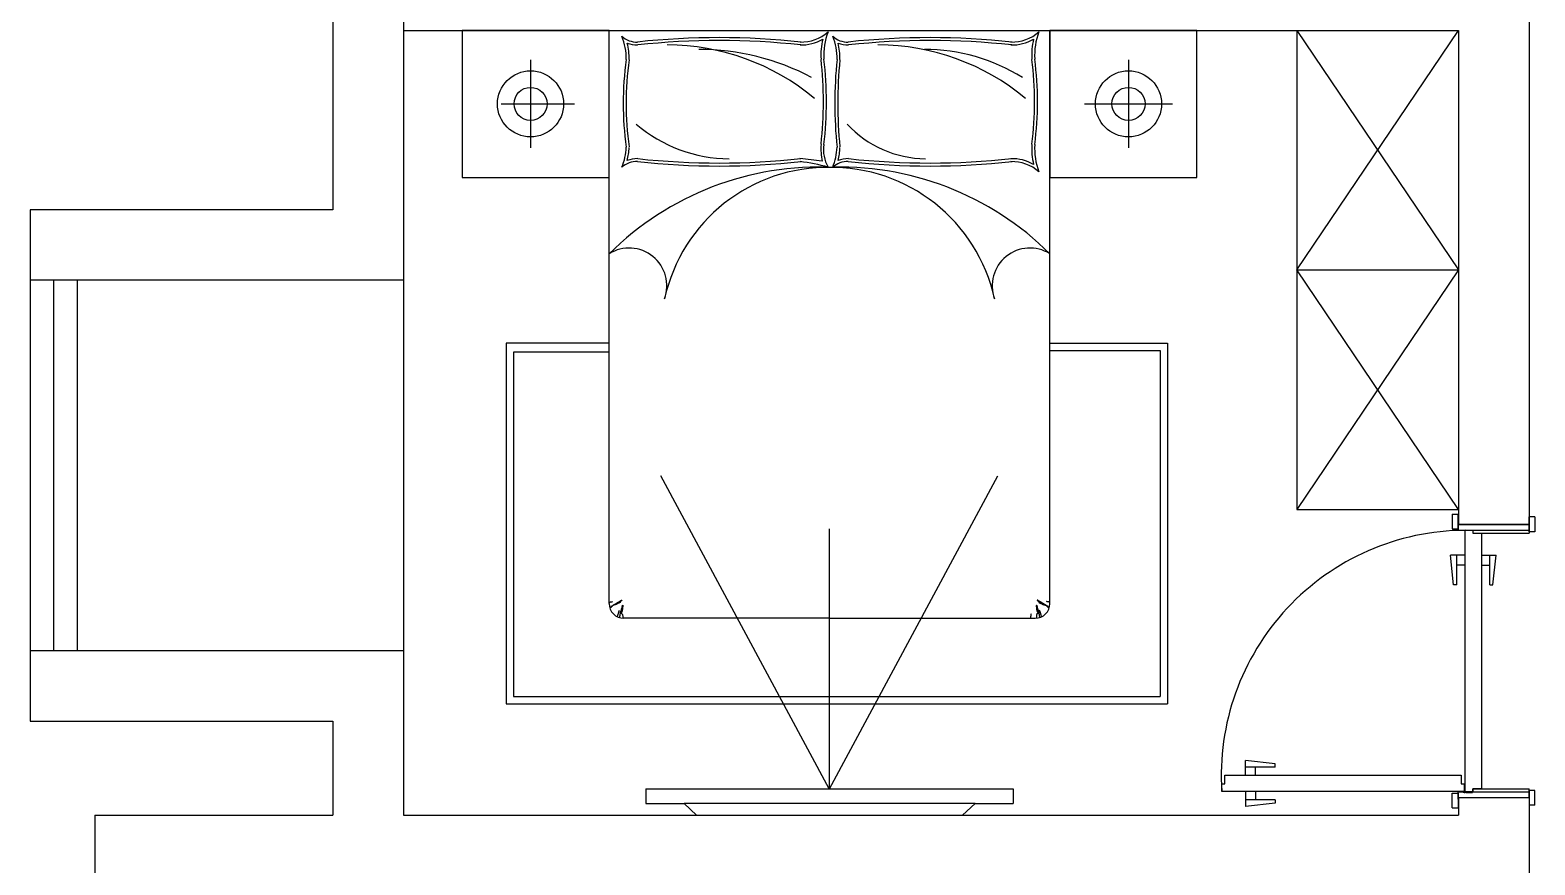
# Model space of a CAD drawing. Header units: millimetres. Extents: x 357798 to 479589, y 123829 to 180684.
# Drawn here: x 370779 to 375899, y 160991 to 163831 of the extents above; entities that cross this region are included whole.
import ezdxf

# ---------------------------------------------------------------- set-up
doc = ezdxf.new("R2010")
doc.units = ezdxf.units.MM
doc.linetypes.add('DASH', pattern=[0.35, 0.25, -0.1])
doc.layers.add('墙体', color=7, linetype='Continuous')

msp = doc.modelspace()

# ---------------------------------------------------------------- linework, layer by layer
at = {"color": 250, "linetype": 'DASH', "ltscale": 0.01}
for points in [[(375658.9, 161240.3), (375658.9, 161265.6), (375657.9, 161265.6), (375657.9, 161239.8)], [(375659.9, 161240.3), (375659.9, 161265.6), (375660.9, 161265.6), (375660.9, 161239.8)], [(375661.9, 161238.3), (375687.2, 161238.3), (375687.2, 161239.3), (375661.4, 161239.3)], [(375661.9, 161237.3), (375687.2, 161237.3), (375687.2, 161236.3), (375661.4, 161236.3)]]:
    msp.add_lwpolyline(points, dxfattribs=at)
for radius in [2.5, 2.5, 1, 1]:
    msp.add_circle((375659.4, 161237.8), radius, dxfattribs=at)
at = {"layer": '墙体', "linetype": 'Continuous'}
for p, q in [((372049, 165119.8), (372049, 162979.8)), ((371809, 164879.8), (371809, 163219.8)), ((375879, 163949.8), (375879, 162149.8)), ((372049, 163829.8), (375639, 163829.8)), ((372249, 163829.8), (372249, 163329.8)), ((372749, 163829.8), (372249, 163829.8)), ((372749, 163829.8), (374249, 163829.8)), ((372749, 161879.8), (372749, 163829.8)), ((372749, 163329.8), (372749, 163829.8)), ((374249, 161879.8), (374249, 163829.8)), ((374249, 163829.8), (374249, 163329.8)), ((374749, 163829.8), (374249, 163829.8)), ((374749, 163329.8), (374749, 163829.8)), ((375089, 163829.8), (375089, 162199.8)), ((375089, 163014.8), (375639, 163829.8)), ((375089, 163829.8), (375639, 163014.8)), ((375639, 163829.8), (375639, 162149.8)), ((372481.8, 163729.8), (372481.8, 163429.8)), ((374516.2, 163729.8), (374516.2, 163429.8)), ((372381.8, 163579.8), (372631.8, 163579.8)), ((374366.2, 163579.8), (374666.2, 163579.8)), ((372249, 163329.8), (372749, 163329.8)), ((374249, 163329.8), (374749, 163329.8)), ((371809, 163219.8), (370779, 163219.8)), ((370779, 163219.8), (370779, 161479.8)), ((372049, 162979.8), (370779, 162979.8)), ((370859, 162979.8), (370859, 161719.8)), ((370939, 162979.8), (370939, 161719.8)), ((372049, 162979.8), (372049, 161719.8)), ((375089, 163014.8), (375639, 163014.8)), ((375639, 162199.8), (375089, 163014.8)), ((375639, 163014.8), (375089, 162199.8)), ((372749, 162765.3), (372399, 162765.3)), ((372399, 162765.3), (372399, 161538.8)), ((374249, 162765.3), (374649, 162765.3)), ((374649, 162765.3), (374649, 161538.8)), ((372424, 162735.3), (372424, 161563.8)), ((372749, 162735.3), (372424, 162735.3)), ((374249, 162740.3), (374624, 162740.3)), ((374624, 162740.3), (374624, 161563.8)), ((373497.8, 161249.8), (372925, 162314)), ((373499, 161249.8), (374071.8, 162314)), ((375089, 162199.8), (375639, 162199.8)), ((373499, 161249.8), (373499, 162134)), ((375639, 162149.8), (375879, 162149.8)), ((375661.9, 161239.3), (375661.9, 162129.1)), ((375661.9, 162129.1), (375687.9, 162129.1)), ((375687.9, 162129.1), (375687.9, 162119.1)), ((375687.9, 162119.1), (375716.9, 162119.1)), ((375716.9, 162119.1), (375716.9, 161249.3)), ((375622.6, 161942.9), (375611.3, 162044.1)), ((375661.9, 162044.1), (375611.3, 162044.1)), ((375633.8, 161942.9), (375633.8, 162044.1)), ((375661.9, 162010.4), (375633.8, 162010.4)), ((375716.9, 162044.1), (375767.6, 162044.1)), ((375716.9, 162010.4), (375745.1, 162010.4)), ((375745.1, 161942.9), (375745.1, 162044.1)), ((375756.3, 161942.9), (375767.6, 162044.1)), ((375633.8, 161942.9), (375622.6, 161942.9)), ((375745.1, 161942.9), (375756.3, 161942.9)), ((372749, 161882.8), (372750.2, 161883.7)), ((372750.2, 161883.7), (372751.2, 161884.3)), ((372751.2, 161884.3), (372752.1, 161884.8)), ((372752.1, 161884.8), (372752.8, 161885.1)), ((372752.8, 161885.1), (372753.4, 161885.3)), ((372753.4, 161885.3), (372754, 161885.4)), ((372754, 161885.4), (372754.5, 161885.4)), ((372754.5, 161885.4), (372755, 161885.4)), ((372754.5, 161868.7), (372755.7, 161869.7)), ((372755.2, 161866.4), (372754.5, 161865.6)), ((372755, 161885.4), (372755.4, 161885.4)), ((372755.9, 161867.1), (372755.2, 161866.4)), ((372755.4, 161885.4), (372755.9, 161885.4)), ((372755.7, 161869.7), (372756.8, 161870.4)), ((372755.9, 161885.4), (372756.3, 161885.5)), ((372756.5, 161867.8), (372755.9, 161867.1)), ((372756.3, 161885.5), (372756.7, 161885.5)), ((372757, 161868.3), (372756.5, 161867.8)), ((372756.7, 161885.5), (372757.2, 161885.5)), ((372756.8, 161870.4), (372757.8, 161871.1)), ((372757.6, 161868.8), (372757, 161868.3)), ((372757.2, 161885.5), (372757.6, 161885.6)), ((372757.6, 161885.6), (372758.1, 161885.7)), ((372758, 161869.2), (372757.6, 161868.8)), ((372757.8, 161871.1), (372758.6, 161871.6)), ((372758.5, 161869.7), (372758, 161869.2)), ((372758.1, 161885.7), (372758.5, 161885.8)), ((372758.5, 161885.8), (372759, 161886)), ((372758.9, 161870), (372758.5, 161869.7)), ((372758.6, 161871.6), (372759.4, 161872)), ((372759.3, 161870.4), (372758.9, 161870)), ((372759, 161886), (372759.4, 161886.1)), ((372759.7, 161870.8), (372759.3, 161870.4)), ((372759.4, 161886.1), (372759.9, 161886.3)), ((372759.4, 161872), (372760.1, 161872.4)), ((372760, 161871.2), (372759.7, 161870.8)), ((372759.9, 161886.3), (372760.3, 161886.5)), ((372760.4, 161871.5), (372760, 161871.2)), ((372760.1, 161872.4), (372760.7, 161872.7)), ((372760.3, 161886.5), (372760.6, 161886.7)), ((372760.7, 161871.9), (372760.4, 161871.5)), ((372760.6, 161886.7), (372760.8, 161886.8)), ((372760.7, 161872.7), (372761.2, 161873)), ((372761, 161872.2), (372760.7, 161871.9)), ((372760.8, 161886.8), (372761, 161886.9)), ((372761, 161886.9), (372761.1, 161886.9)), ((372761.4, 161872.6), (372761, 161872.2)), ((372761.2, 161873), (372761.7, 161873.2)), ((372761.7, 161872.9), (372761.4, 161872.6)), ((372761.7, 161873.2), (372762.2, 161873.5)), ((372762, 161873.2), (372761.7, 161872.9)), ((372762.4, 161873.5), (372762, 161873.2)), ((372762.2, 161873.5), (372762.7, 161873.8)), ((372762.8, 161873.7), (372762.4, 161873.5)), ((372762.7, 161873.8), (372763.1, 161874)), ((372763.3, 161874), (372762.8, 161873.7)), ((372763.1, 161874), (372763.5, 161874.3)), ((372763.7, 161874.2), (372763.3, 161874)), ((372763.5, 161874.3), (372763.9, 161874.5)), ((372764.3, 161874.4), (372763.7, 161874.2)), ((372763.9, 161874.5), (372764.4, 161874.8)), ((372764.9, 161874.6), (372764.3, 161874.4)), ((372764.4, 161874.8), (372764.8, 161875.1)), ((372764.8, 161875.1), (372765.2, 161875.3)), ((372765.6, 161874.8), (372764.9, 161874.6)), ((372765.2, 161875.3), (372765.7, 161875.6)), ((372766.3, 161875), (372765.6, 161874.8)), ((372765.7, 161875.6), (372766.1, 161875.9)), ((372766.1, 161875.9), (372766.6, 161876.2)), ((372767.2, 161875.2), (372766.3, 161875)), ((372766.6, 161876.2), (372767.1, 161876.5)), ((372767.1, 161876.5), (372767.7, 161876.9)), ((372768.1, 161875.4), (372767.2, 161875.2)), ((372767.7, 161876.9), (372768.3, 161877.2)), ((372769, 161875.6), (372768.1, 161875.4)), ((372768.3, 161877.2), (372768.9, 161877.6)), ((372768.9, 161877.6), (372769.5, 161878)), ((372769.9, 161875.8), (372769, 161875.6)), ((372769.5, 161878), (372770.2, 161878.4)), ((372770.9, 161876), (372769.9, 161875.8)), ((372770.2, 161878.4), (372770.9, 161878.8)), ((372770.9, 161878.8), (372771.7, 161879.2)), ((372771.8, 161876.3), (372770.9, 161876)), ((372771.7, 161879.2), (372772.4, 161879.7)), ((372772.8, 161876.7), (372771.8, 161876.3)), ((372772.4, 161879.7), (372773.1, 161880.1)), ((372773.7, 161877.1), (372772.8, 161876.7)), ((372773.1, 161880.1), (372773.8, 161880.5)), ((372774.5, 161877.6), (372773.7, 161877.1)), ((372773.8, 161880.5), (372774.5, 161880.9)), ((372774.5, 161880.9), (372775.2, 161881.4)), ((372775.4, 161878.1), (372774.5, 161877.6)), ((372775.2, 161881.4), (372775.8, 161881.8)), ((372776.2, 161878.6), (372775.4, 161878.1)), ((372775.8, 161881.8), (372776.4, 161882.1)), ((372777.1, 161879.1), (372776.2, 161878.6)), ((372776.4, 161882.1), (372777, 161882.5)), ((372777, 161882.5), (372777.6, 161882.9)), ((372777.9, 161879.6), (372777.1, 161879.1)), ((372777.6, 161882.9), (372778.1, 161883.2)), ((372778.7, 161880), (372777.9, 161879.6)), ((372778.1, 161883.2), (372778.6, 161883.6)), ((372778.6, 161883.6), (372779.2, 161883.9)), ((372779.5, 161880.4), (372778.7, 161880)), ((372779.2, 161883.9), (372779.7, 161884.3)), ((372780.4, 161880.7), (372779.5, 161880.4)), ((372779.7, 161884.3), (372780.2, 161884.6)), ((372779.8, 161842.7), (372780.2, 161844.1)), ((372780.2, 161884.6), (372780.8, 161884.9)), ((372780.2, 161844.1), (372780.6, 161845.4)), ((372781.2, 161881), (372780.4, 161880.7)), ((372780.6, 161845.4), (372780.8, 161846.5)), ((372780.8, 161884.9), (372781.3, 161885.2)), ((372780.8, 161846.5), (372781.1, 161847.6)), ((372781.1, 161847.6), (372781.3, 161848.6)), ((372782, 161881.2), (372781.2, 161881)), ((372781.3, 161885.2), (372781.8, 161885.5)), ((372781.3, 161848.6), (372781.6, 161849.5)), ((372781.6, 161849.5), (372781.9, 161850.5)), ((372781.8, 161885.5), (372782.4, 161885.8)), ((372781.9, 161850.5), (372782.3, 161851.6)), ((372782.8, 161881.4), (372782, 161881.2)), ((372782.3, 161851.6), (372782.7, 161852.7)), ((372782.4, 161885.8), (372782.9, 161886.1)), ((372782.7, 161852.7), (372783.1, 161854)), ((372783.6, 161881.6), (372782.8, 161881.4)), ((372782.9, 161886.1), (372783.5, 161886.4)), ((372783.1, 161854), (372783.7, 161855.5)), ((372783.5, 161886.4), (372784.1, 161886.7)), ((372784.3, 161881.9), (372783.6, 161881.6)), ((372783.7, 161855.5), (372784.4, 161857.2)), ((372784.1, 161886.7), (372784.7, 161887)), ((372785, 161882.2), (372784.3, 161881.9)), ((372784.7, 161887), (372785.3, 161887.3)), ((372785.6, 161882.6), (372785, 161882.2)), ((372785.3, 161887.3), (372785.9, 161887.6)), ((372786.1, 161883.2), (372785.6, 161882.6)), ((372785.9, 161887.6), (372786.4, 161887.9)), ((372786.6, 161883.8), (372786.1, 161883.2)), ((372786.3, 161844.6), (372786.1, 161843.2)), ((372786.5, 161845.8), (372786.3, 161844.6)), ((372786.4, 161887.9), (372787, 161888.2)), ((372786.6, 161846.7), (372786.5, 161845.8)), ((372787, 161884.4), (372786.6, 161883.8)), ((372786.7, 161847.5), (372786.6, 161846.7)), ((372786.8, 161848.2), (372786.7, 161847.5)), ((372786.9, 161848.8), (372786.8, 161848.2)), ((372787, 161849.4), (372786.9, 161848.8)), ((372787, 161888.2), (372787.6, 161888.5)), ((372787.4, 161885.2), (372787, 161884.4)), ((372787.1, 161850), (372787, 161849.4)), ((372787.2, 161850.6), (372787.1, 161850)), ((372787.4, 161851.1), (372787.2, 161850.6)), ((372787.8, 161885.9), (372787.4, 161885.2)), ((372787.6, 161851.7), (372787.4, 161851.1)), ((372787.6, 161888.5), (372788.1, 161888.9)), ((372787.9, 161852.3), (372787.6, 161851.7)), ((372788.2, 161886.6), (372787.8, 161885.9)), ((372788.2, 161852.9), (372787.9, 161852.3)), ((372788.1, 161888.9), (372788.6, 161889.3)), ((372788.6, 161887.3), (372788.2, 161886.6)), ((372788.6, 161853.7), (372788.2, 161852.9)), ((372788.6, 161889.3), (372789.1, 161889.6)), ((372789, 161888), (372788.6, 161887.3)), ((372789, 161854.9), (372788.6, 161853.7)), ((372789.5, 161888.6), (372789, 161888)), ((372789.6, 161856.7), (372789, 161854.9)), ((372789.1, 161889.6), (372789.5, 161890)), ((372789.5, 161890), (372789.9, 161890.3)), ((372790.1, 161889.1), (372789.5, 161888.6)), ((372790.3, 161859.2), (372789.6, 161856.7)), ((372789.9, 161890.3), (372790.3, 161890.7)), ((372790.6, 161889.6), (372790.1, 161889.1)), ((372790.3, 161890.7), (372790.7, 161891)), ((372791.1, 161862.7), (372790.3, 161859.2)), ((372791.2, 161890), (372790.6, 161889.6)), ((372790.7, 161891), (372791.1, 161891.2)), ((372793.7, 161854.6), (372790.8, 161848.9)), ((372790.8, 161848.9), (372790.8, 161846.2)), ((372790.8, 161846.2), (372794.3, 161842.8)), ((372791.1, 161891.2), (372791.5, 161891.4)), ((372792, 161867.3), (372791.1, 161862.7)), ((372791.7, 161890.3), (372791.2, 161890)), ((372791.5, 161891.4), (372791.8, 161891.6)), ((372792.1, 161890.6), (372791.7, 161890.3)), ((372791.8, 161891.6), (372792.1, 161891.6)), ((372793.1, 161873.2), (372792, 161867.3)), ((372792.1, 161891.6), (372792.4, 161891.7)), ((372792.5, 161890.9), (372792.1, 161890.6)), ((372792.4, 161891.7), (372792.6, 161891.6)), ((372792.7, 161891.1), (372792.5, 161890.9)), ((372792.6, 161891.6), (372792.8, 161891.6)), ((372792.9, 161891.3), (372792.7, 161891.1)), ((372792.8, 161891.6), (372792.9, 161891.5)), ((372792.9, 161891.5), (372792.9, 161891.3)), ((372793.1, 161873.2), (372795.3, 161873.8)), ((372794.5, 161859.9), (372793.1, 161858.7)), ((372793.1, 161858.7), (372793.7, 161854.6)), ((372795.1, 161863.8), (372794.5, 161859.9)), ((372796.3, 161872.3), (372795.1, 161863.8)), ((372795.3, 161873.8), (372796.3, 161872.3)), ((374184.7, 161844.5), (374184.2, 161842.6)), ((374202.7, 161873.8), (374201.8, 161872.3)), ((374201.8, 161872.3), (374202.9, 161863.8)), ((374204.9, 161873.2), (374202.7, 161873.8)), ((374202.9, 161863.8), (374203.5, 161859.9)), ((374203.5, 161859.9), (374204.9, 161858.7)), ((374207.2, 161846.2), (374203.7, 161842.8)), ((374204.9, 161858.7), (374204.3, 161854.6)), ((374204.3, 161854.6), (374207.2, 161848.9)), ((374204.9, 161873.2), (374206, 161867.3)), ((374205.2, 161891.6), (374205.1, 161891.5)), ((374205.1, 161891.5), (374205.1, 161891.3)), ((374205.1, 161891.3), (374205.3, 161891.1)), ((374205.4, 161891.6), (374205.2, 161891.6)), ((374205.3, 161891.1), (374205.5, 161890.9)), ((374205.6, 161891.7), (374205.4, 161891.6)), ((374205.5, 161890.9), (374205.9, 161890.6)), ((374205.9, 161891.6), (374205.6, 161891.7)), ((374206.2, 161891.6), (374205.9, 161891.6)), ((374205.9, 161890.6), (374206.3, 161890.3)), ((374206, 161867.3), (374206.9, 161862.7)), ((374206.6, 161891.4), (374206.2, 161891.6)), ((374206.3, 161890.3), (374206.8, 161890)), ((374206.9, 161891.2), (374206.6, 161891.4)), ((374206.8, 161890), (374207.4, 161889.6)), ((374207.3, 161891), (374206.9, 161891.2)), ((374206.9, 161862.7), (374207.7, 161859.2)), ((374207.2, 161848.9), (374207.2, 161846.2)), ((374207.7, 161890.7), (374207.3, 161891)), ((374207.4, 161889.6), (374207.9, 161889.1)), ((374208.1, 161890.3), (374207.7, 161890.7)), ((374207.7, 161859.2), (374208.4, 161856.7)), ((374207.9, 161889.1), (374208.5, 161888.6)), ((374208.5, 161890), (374208.1, 161890.3)), ((374208.4, 161856.7), (374209, 161854.9)), ((374208.9, 161889.6), (374208.5, 161890)), ((374208.5, 161888.6), (374209, 161888)), ((374209.4, 161889.3), (374208.9, 161889.6)), ((374209, 161888), (374209.4, 161887.3)), ((374209, 161854.9), (374209.5, 161853.7)), ((374209.9, 161888.9), (374209.4, 161889.3)), ((374209.4, 161887.3), (374209.8, 161886.6)), ((374209.5, 161853.7), (374209.8, 161852.9)), ((374209.8, 161886.6), (374210.2, 161885.9)), ((374209.8, 161852.9), (374210.2, 161852.3)), ((374210.5, 161888.5), (374209.9, 161888.9)), ((374210.2, 161885.9), (374210.6, 161885.2)), ((374210.2, 161852.3), (374210.4, 161851.7)), ((374210.4, 161851.7), (374210.6, 161851.1)), ((374211, 161888.2), (374210.5, 161888.5)), ((374210.6, 161885.2), (374211, 161884.4)), ((374210.6, 161851.1), (374210.8, 161850.6)), ((374210.8, 161850.6), (374210.9, 161850)), ((374210.9, 161850), (374211, 161849.4)), ((374211.6, 161887.9), (374211, 161888.2)), ((374211, 161884.4), (374211.4, 161883.8)), ((374211, 161849.4), (374211.1, 161848.8)), ((374211.1, 161848.8), (374211.2, 161848.2)), ((374211.2, 161848.2), (374211.3, 161847.5)), ((374211.3, 161847.5), (374211.4, 161846.7)), ((374211.4, 161883.8), (374211.9, 161883.2)), ((374211.4, 161846.7), (374211.5, 161845.8)), ((374211.5, 161845.8), (374211.7, 161844.6)), ((374212.2, 161887.6), (374211.6, 161887.9)), ((374211.7, 161844.6), (374212, 161843.2)), ((374211.9, 161883.2), (374212.4, 161882.6)), ((374212.8, 161887.3), (374212.2, 161887.6)), ((374212.4, 161882.6), (374213, 161882.2)), ((374213.4, 161887), (374212.8, 161887.3)), ((374213, 161882.2), (374213.7, 161881.9)), ((374213.9, 161886.7), (374213.4, 161887)), ((374213.7, 161881.9), (374214.4, 161881.6)), ((374214.3, 161855.5), (374213.7, 161857.2)), ((374214.5, 161886.4), (374213.9, 161886.7)), ((374214.9, 161854), (374214.3, 161855.5)), ((374214.4, 161881.6), (374215.2, 161881.4)), ((374215.1, 161886.1), (374214.5, 161886.4)), ((374215.3, 161852.7), (374214.9, 161854)), ((374215.7, 161885.8), (374215.1, 161886.1)), ((374215.2, 161881.4), (374216, 161881.2)), ((374215.8, 161851.6), (374215.3, 161852.7)), ((374216.2, 161885.5), (374215.7, 161885.8)), ((374216.1, 161850.5), (374215.8, 161851.6)), ((374216, 161881.2), (374216.8, 161881)), ((374216.4, 161849.5), (374216.1, 161850.5)), ((374216.7, 161885.2), (374216.2, 161885.5)), ((374216.7, 161848.6), (374216.4, 161849.5)), ((374217.3, 161884.9), (374216.7, 161885.2)), ((374216.9, 161847.6), (374216.7, 161848.6)), ((374216.8, 161881), (374217.6, 161880.7)), ((374217.2, 161846.5), (374216.9, 161847.6)), ((374217.5, 161845.4), (374217.2, 161846.5)), ((374217.8, 161884.6), (374217.3, 161884.9)), ((374217.8, 161844.1), (374217.5, 161845.4)), ((374217.6, 161880.7), (374218.5, 161880.4)), ((374218.3, 161884.3), (374217.8, 161884.6)), ((374218.2, 161842.7), (374217.8, 161844.1)), ((374218.8, 161883.9), (374218.3, 161884.3)), ((374218.5, 161880.4), (374219.3, 161880)), ((374219.4, 161883.6), (374218.8, 161883.9)), ((374219.3, 161880), (374220.1, 161879.6)), ((374219.9, 161883.2), (374219.4, 161883.6)), ((374220.5, 161882.9), (374219.9, 161883.2)), ((374220.1, 161879.6), (374221, 161879.1)), ((374221, 161882.5), (374220.5, 161882.9)), ((374221.6, 161882.1), (374221, 161882.5)), ((374221, 161879.1), (374221.8, 161878.6)), ((374222.2, 161881.8), (374221.6, 161882.1)), ((374221.8, 161878.6), (374222.6, 161878.1)), ((374222.8, 161881.4), (374222.2, 161881.8)), ((374222.6, 161878.1), (374223.5, 161877.6)), ((374223.5, 161880.9), (374222.8, 161881.4)), ((374224.2, 161880.5), (374223.5, 161880.9)), ((374223.5, 161877.6), (374224.3, 161877.1)), ((374224.9, 161880.1), (374224.2, 161880.5)), ((374224.3, 161877.1), (374225.2, 161876.7)), ((374225.6, 161879.7), (374224.9, 161880.1)), ((374225.2, 161876.7), (374226.2, 161876.3)), ((374226.3, 161879.2), (374225.6, 161879.7)), ((374226.2, 161876.3), (374227.1, 161876)), ((374227.1, 161878.8), (374226.3, 161879.2)), ((374227.8, 161878.4), (374227.1, 161878.8)), ((374227.1, 161876), (374228.1, 161875.8)), ((374228.5, 161878), (374227.8, 161878.4)), ((374228.1, 161875.8), (374229, 161875.6)), ((374229.1, 161877.6), (374228.5, 161878)), ((374229, 161875.6), (374230, 161875.4)), ((374229.8, 161877.2), (374229.1, 161877.6)), ((374230.3, 161876.9), (374229.8, 161877.2)), ((374230, 161875.4), (374230.8, 161875.2)), ((374230.9, 161876.5), (374230.3, 161876.9)), ((374230.8, 161875.2), (374231.7, 161875)), ((374231.4, 161876.2), (374230.9, 161876.5)), ((374231.9, 161875.9), (374231.4, 161876.2)), ((374231.7, 161875), (374232.4, 161874.8)), ((374232.3, 161875.6), (374231.9, 161875.9)), ((374232.8, 161875.3), (374232.3, 161875.6)), ((374232.4, 161874.8), (374233.1, 161874.6)), ((374233.2, 161875.1), (374232.8, 161875.3)), ((374233.1, 161874.6), (374233.7, 161874.4)), ((374233.6, 161874.8), (374233.2, 161875.1)), ((374234.1, 161874.5), (374233.6, 161874.8)), ((374233.7, 161874.4), (374234.3, 161874.2)), ((374234.5, 161874.3), (374234.1, 161874.5)), ((374234.3, 161874.2), (374234.8, 161874)), ((374234.9, 161874), (374234.5, 161874.3)), ((374234.8, 161874), (374235.2, 161873.7)), ((374235.4, 161873.8), (374234.9, 161874)), ((374235.2, 161873.7), (374235.6, 161873.5)), ((374235.8, 161873.5), (374235.4, 161873.8)), ((374235.6, 161873.5), (374236, 161873.2)), ((374236.3, 161873.2), (374235.8, 161873.5)), ((374236, 161873.2), (374236.3, 161872.9)), ((374236.8, 161873), (374236.3, 161873.2)), ((374236.3, 161872.9), (374236.7, 161872.6)), ((374236.7, 161872.6), (374237, 161872.2)), ((374237.4, 161872.7), (374236.8, 161873)), ((374237, 161886.9), (374236.9, 161886.9)), ((374237.2, 161886.8), (374237, 161886.9)), ((374237, 161872.2), (374237.3, 161871.9)), ((374237.4, 161886.7), (374237.2, 161886.8)), ((374237.3, 161871.9), (374237.7, 161871.5)), ((374237.8, 161886.5), (374237.4, 161886.7)), ((374238, 161872.4), (374237.4, 161872.7)), ((374237.7, 161871.5), (374238, 161871.2)), ((374238.1, 161886.3), (374237.8, 161886.5)), ((374238.6, 161872), (374238, 161872.4)), ((374238, 161871.2), (374238.3, 161870.8)), ((374238.6, 161886.1), (374238.1, 161886.3)), ((374238.3, 161870.8), (374238.7, 161870.4)), ((374239, 161886), (374238.6, 161886.1)), ((374239.4, 161871.6), (374238.6, 161872)), ((374238.7, 161870.4), (374239.1, 161870)), ((374239.5, 161885.8), (374239, 161886)), ((374239.1, 161870), (374239.5, 161869.7)), ((374240.2, 161871.1), (374239.4, 161871.6)), ((374239.9, 161885.7), (374239.5, 161885.8)), ((374239.5, 161869.7), (374240, 161869.2)), ((374240.4, 161885.6), (374239.9, 161885.7)), ((374240, 161869.2), (374240.5, 161868.8)), ((374241.2, 161870.4), (374240.2, 161871.1)), ((374240.8, 161885.5), (374240.4, 161885.6)), ((374240.5, 161868.8), (374241, 161868.3)), ((374241.3, 161885.5), (374240.8, 161885.5)), ((374241, 161868.3), (374241.5, 161867.8)), ((374242.3, 161869.7), (374241.2, 161870.4)), ((374241.7, 161885.5), (374241.3, 161885.5)), ((374241.5, 161867.8), (374242.2, 161867.1)), ((374242.2, 161885.4), (374241.7, 161885.5)), ((374242.6, 161885.4), (374242.2, 161885.4)), ((374242.2, 161867.1), (374242.8, 161866.4)), ((374243.5, 161868.7), (374242.3, 161869.7)), ((374243.1, 161885.4), (374242.6, 161885.4)), ((374242.8, 161866.4), (374243.5, 161865.6)), ((374243.5, 161885.4), (374243.1, 161885.4)), ((374244, 161885.4), (374243.5, 161885.4)), ((374244.6, 161885.3), (374244, 161885.4)), ((374245.2, 161885.1), (374244.6, 161885.3)), ((374245.9, 161884.8), (374245.2, 161885.1)), ((374246.8, 161884.3), (374245.9, 161884.8)), ((374247.8, 161883.7), (374246.8, 161884.3)), ((374249, 161882.8), (374247.8, 161883.7)), ((372776.8, 161835), (372777.8, 161837.3)), ((372777.8, 161837.3), (372778.7, 161839.3)), ((372778.7, 161839.3), (372779.3, 161841.1)), ((372779.3, 161841.1), (372779.8, 161842.7)), ((372784.8, 161835.8), (372784.2, 161832)), ((372785.3, 161838.8), (372784.8, 161835.8)), ((372785.7, 161841.2), (372785.3, 161838.8)), ((372786.1, 161843.2), (372785.7, 161841.2)), ((372794.3, 161842.8), (372795.1, 161839.9)), ((372795.1, 161839.9), (372795.3, 161838.3)), ((372795.3, 161838.3), (372795.3, 161829.9)), ((372795.3, 161829.9), (372795.3, 161831.4)), ((373499, 161829.8), (372799, 161829.8)), ((373499, 161829.8), (374199, 161829.8)), ((374183.3, 161835.3), (374183.2, 161833.4)), ((374183.2, 161833.4), (374183.2, 161831.6)), ((374183.2, 161831.6), (374183.2, 161829.8)), ((374183.4, 161837.1), (374183.3, 161835.3)), ((374183.6, 161839), (374183.4, 161837.1)), ((374183.9, 161840.8), (374183.6, 161839)), ((374184.2, 161842.6), (374183.9, 161840.8)), ((374202.9, 161839.9), (374202.7, 161838.3)), ((374202.7, 161838.3), (374202.7, 161829.9)), ((374202.7, 161829.9), (374202.7, 161831.4)), ((374203.7, 161842.8), (374202.9, 161839.9)), ((374212, 161843.2), (374212.3, 161841.2)), ((374212.3, 161841.2), (374212.7, 161838.8)), ((374212.7, 161838.8), (374213.2, 161835.8)), ((374213.2, 161835.8), (374213.9, 161832)), ((374218.7, 161841.1), (374218.2, 161842.7)), ((374219.3, 161839.3), (374218.7, 161841.1)), ((374220.2, 161837.3), (374219.3, 161839.3)), ((374221.2, 161835), (374220.2, 161837.3)), ((370779, 161719.8), (372049, 161719.8)), ((372049, 161719.8), (372049, 161159.8)), ((372399, 161538.8), (374649, 161538.8)), ((372424, 161563.8), (374624, 161563.8)), ((370779, 161479.8), (371809, 161479.8)), ((371809, 161479.8), (371809, 161159.8)), ((375015.8, 161334.7), (374914.5, 161345.9)), ((374914.5, 161295.3), (374914.5, 161345.9)), ((375015.8, 161323.4), (375015.8, 161334.7)), ((374843.6, 161266.3), (374843.6, 161295.3)), ((374843.6, 161295.3), (375647.9, 161295.3)), ((375015.8, 161323.4), (374914.5, 161323.4)), ((374948.3, 161295.3), (374948.3, 161323.4)), ((375647.9, 161295.3), (375647.9, 161266.3)), ((372874, 161249.8), (374124, 161249.8)), ((372874, 161249.8), (372874, 161199.8)), ((374124, 161249.8), (374124, 161199.8)), ((374833.6, 161240.3), (374833.6, 161266.3)), ((374833.6, 161266.3), (374843.6, 161266.3)), ((375657.9, 161240.3), (374833.6, 161240.3)), ((374914.5, 161240.3), (374914.5, 161189.7)), ((374948.3, 161240.3), (374948.3, 161212.2)), ((375647.9, 161266.3), (375657.9, 161266.3)), ((375657.9, 161266.3), (375657.9, 161240.3)), ((375687.9, 161239.3), (375661.9, 161239.3)), ((375716.9, 161249.3), (375687.9, 161249.3)), ((375687.9, 161249.3), (375687.9, 161239.3)), ((372874, 161199.8), (373004, 161199.8)), ((373004, 161199.8), (373046.1, 161159.8)), ((373994, 161199.8), (373004, 161199.8)), ((373994, 161199.8), (373952, 161159.8)), ((373994, 161199.8), (374124, 161199.8)), ((375015.8, 161212.2), (374914.5, 161212.2)), ((375015.8, 161200.9), (374914.5, 161189.7)), ((375015.8, 161212.2), (375015.8, 161200.9)), ((375639, 161219.8), (375879, 161219.8)), ((375639, 161219.8), (375639, 161159.8)), ((375879, 161219.8), (375879, 160919.8)), ((370999, 161159.8), (371809, 161159.8)), ((370999, 161159.8), (370999, 160789.8)), ((372049, 161159.8), (375639, 161159.8))]:
    msp.add_line(p, q, dxfattribs=at)
at = {"layer": '墙体', "ltscale": 20}
for p, q in [((375618, 162184.2), (375638, 162184.2)), ((375618, 162184.2), (375618, 162134.2)), ((375638, 162134.2), (375638, 162184.2)), ((375638, 162154.2), (375638, 162134.2)), ((375879, 162124.2), (375879, 162174.2)), ((375899, 162174.2), (375879, 162174.2)), ((375899, 162174.2), (375899, 162124.2)), ((375618, 162134.2), (375638, 162134.2)), ((375638, 162134.2), (375638, 162134.2)), ((375879, 162144.2), (375879, 162124.2)), ((375899, 162124.2), (375879, 162124.2)), ((375879, 162124.2), (375879, 162124.2)), ((375618, 161234.3), (375638, 161234.3)), ((375618, 161184.3), (375618, 161234.3)), ((375638, 161234.3), (375638, 161184.3)), ((375638, 161234.3), (375638, 161234.3)), ((375638, 161214.3), (375638, 161234.3)), ((375879, 161244), (375879, 161194)), ((375899, 161244), (375879, 161244)), ((375879, 161244), (375879, 161244)), ((375879, 161224), (375879, 161244)), ((375899, 161194), (375899, 161244)), ((375618, 161184.3), (375638, 161184.3)), ((375899, 161194), (375879, 161194))]:
    msp.add_line(p, q, dxfattribs=at)
at = {"layer": '墙体'}
for p, q in [((375638, 162149.9), (375638, 162129.2)), ((375638, 162149.2), (375879, 162149)), ((375638, 162129.2), (375879, 162129)), ((375688, 162129.2), (375688, 162119.3)), ((375688, 162129.2), (375688, 162119.2)), ((375688, 162119.2), (375879, 162119)), ((375879, 162149.8), (375879, 162129)), ((375879, 162124.2), (375879, 162119)), ((375638, 161218.6), (375638, 161239.3)), ((375638, 161239.3), (375879, 161239.2)), ((375688, 161239.3), (375688, 161249.3)), ((375688, 161249.3), (375879, 161249.2)), ((375688, 161239.3), (375688, 161249.2)), ((375879, 161244), (375879, 161249.2)), ((375879, 161218.4), (375879, 161239.2)), ((375638, 161219.3), (375879, 161219.2))]:
    msp.add_line(p, q, dxfattribs=at)
at = {"layer": '墙体', "linetype": 'Continuous'}
for centre, radius in [((372481.8, 163579.8), 112.5), ((374516.2, 163579.8), 112.5), ((372481.8, 163579.8), 56.2), ((374516.2, 163579.8), 56.2)]:
    msp.add_circle(centre, radius, dxfattribs=at)
for centre, radius, start, end in [((372615.6, 163736.1), 191.6, 358.3923, 22.6023), ((372843.3, 163865.9), 75.8, 227.8595, 271.8012), ((373123.9, 161226.9), 2578.3, 83.7945, 96.1951), ((373123.9, 161226.5), 2568.7, 83.7905, 96.1991), ((373402.6, 163927.6), 147.4, 268.4473, 299.8513), ((373402.6, 163927.6), 137.5, 268.4473, 311.5839), ((373704.8, 163746), 235.1, 166.7699, 183.4755), ((373704.8, 163746), 225.2, 159.515, 183.4755), ((373333, 163736.1), 191.6, 358.3923, 22.6023), ((373560.6, 163865.9), 75.8, 227.8595, 271.8012), ((373841.2, 161226.9), 2578.3, 83.7945, 96.1951), ((373841.2, 161226.5), 2568.7, 83.7905, 96.1991), ((374119.9, 163927.6), 147.4, 268.4473, 299.8513), ((374119.9, 163927.6), 137.5, 268.4473, 311.5839), ((374422.1, 163746), 235.1, 166.7699, 183.4755), ((374422.1, 163746), 225.2, 159.515, 183.4755), ((372615.6, 163736.1), 201.5, 358.3923, 14.5516), ((372843.3, 163865.9), 85.7, 247.5713, 271.8012), ((372945.8, 162995.2), 785, 50.2265, 89.9585), ((373054.8, 162950.9), 814.4, 61.9399, 90.0352), ((373333, 163736.1), 201.5, 358.3923, 14.5516), ((373560.6, 163865.9), 85.7, 247.5713, 271.8012), ((373663.2, 162995.2), 785, 50.2265, 89.9585), ((373821.3, 163134.9), 630.3, 58.0093, 89.9674), ((373889.8, 163581.4), 1092.9, 172.1489, 187.8511), ((373889.8, 163581.4), 1082.9, 172.1489, 187.8511), ((372217.2, 163586.8), 1261.2, 353.426, 6.574), ((372217.2, 163586.8), 1271.2, 353.426, 6.574), ((374983.8, 163581.4), 1466.9, 174.1588, 185.8412), ((374983.8, 163581.4), 1456.9, 174.1588, 185.8412), ((373066.3, 163586.8), 1130.4, 352.668, 7.332), ((373066.3, 163586.8), 1140.4, 352.668, 7.332), ((373159.3, 163881.7), 488.4, 229.4289, 269.8491), ((373828.2, 163760.6), 367.3, 222.8667, 269.5588), ((372615.6, 163437.5), 191.6, 337.3977, 358.3923), ((372615.6, 163437.5), 201.5, 345.4484, 358.3923), ((373704.8, 163427.6), 235.1, 176.5245, 190.5274), ((373593.7, 163422.7), 115.2, 170.742, 210.3569), ((373333, 163437.5), 191.6, 337.3977, 358.3923), ((373333, 163437.5), 201.5, 345.4484, 358.3923), ((374422.1, 163427.6), 235.1, 176.5245, 193.2301), ((374422.1, 163427.6), 225.2, 176.5245, 200.485), ((372843.3, 163307.7), 75.8, 88.1988, 132.1405), ((372843.3, 163307.7), 85.7, 88.1988, 112.4287), ((373123.9, 165946.6), 2578.3, 263.8049, 276.2055), ((373123.9, 165947.1), 2568.7, 263.8009, 276.2095), ((373020.2, 159781.9), 3631.2, 82.8266, 84.0195), ((373316.8, 162718.1), 670.4, 74.6425, 82.9686), ((373560.6, 163307.7), 75.8, 88.1988, 132.1405), ((373560.6, 163307.7), 85.7, 88.1988, 112.4287), ((373841.2, 165946.6), 2578.3, 263.8049, 276.2055), ((373841.2, 165947.1), 2568.7, 263.8009, 276.2095), ((374119.9, 163245.9), 147.4, 60.1487, 91.5527), ((374119.9, 163245.9), 137.5, 48.4161, 91.5527), ((373465.3, 162348.4), 1016.5, 87.3193, 134.7995), ((373493.2, 162795.2), 568.5, 88.8716, 167.6826), ((373532.7, 162348.4), 1016.5, 45.2005, 92.6807), ((373504.9, 162795.2), 568.5, 12.3174, 91.1284), ((372817.2, 162960.8), 128.5, 339.7966, 122.0473), ((374180.8, 162960.8), 128.5, 57.9527, 200.2034), ((375666.5, 161294.5), 834.6, 90.3121, 183.7226), ((372799, 161879.8), 50, 180, 270), ((374199, 161879.8), 50, 270, 0)]:
    msp.add_arc(centre, radius, start, end, dxfattribs=at)

doc.saveas('drawing.dxf')
